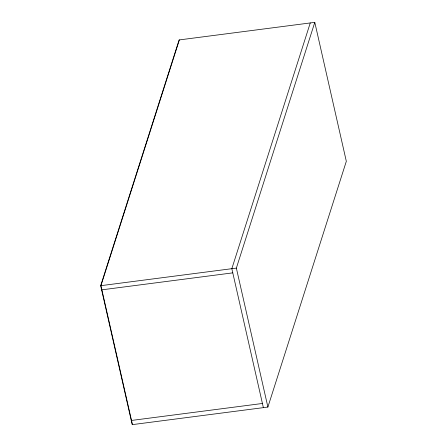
<?xml version="1.0" encoding="UTF-8"?>
<svg xmlns="http://www.w3.org/2000/svg" width="447" height="447" viewBox="0 0 447 447"><rect width="100%" height="100%" fill="white"/><g stroke="black" fill="none" stroke-linecap="round" stroke-linejoin="round"><path stroke-width="0.67" d="M100.676 285.7L179.107 39.945L314.794 22.35L346.324 161.3L267.893 407.055L132.206 424.65L100.676 285.7L236.362 268.105L314.794 22.35M179.359 39.912L100.927 285.672L132.457 424.616M310.268 22.937L231.837 268.692L263.372 407.642M101.62 289.868L232.786 272.86M131.262 420.482L262.423 403.473M236.362 268.105L267.893 407.055"/></g></svg>
